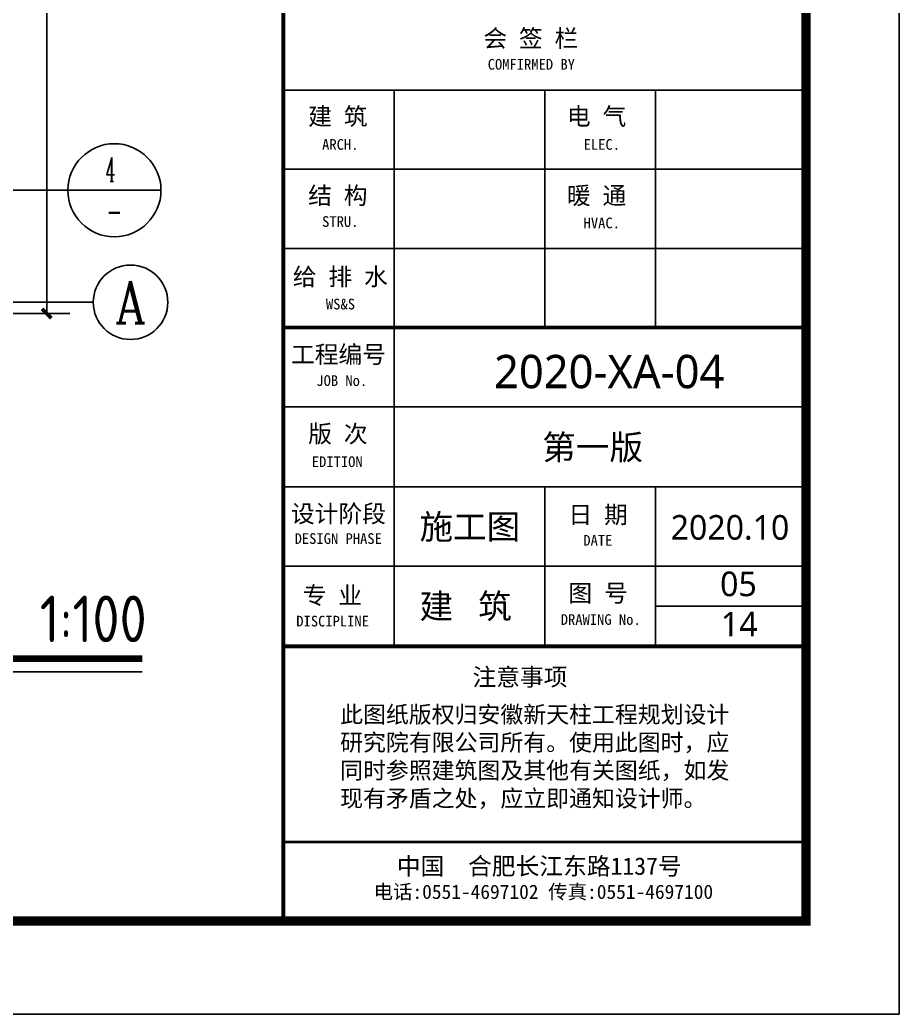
# Model space of a CAD drawing. Extents: x -522490 to 417652, y 450811 to 1108047.
# Drawn here: x 393313 to 402752, y 828296 to 838971 of the extents above; entities that cross this region are included whole.
import ezdxf
from ezdxf.enums import TextEntityAlignment as Align

# ---------------------------------------------------------------- set-up
doc = ezdxf.new("R2010")
doc.units = 0
doc.header["$LTSCALE"] = 1000
doc.header["$MEASUREMENT"] = 0
for name, color, linetype in [('46', 7, 'Continuous'), ('AXIS', 3, 'Continuous'), ('AXIS_TEXT', 7, 'Continuous'), ('DIM_IDEN', 3, 'Continuous'), ('DIM_SYMB', 3, 'Continuous'), ('PUB_TEXT', 7, 'Continuous'), ('PUB_TITLE', 4, 'Continuous')]:
    doc.layers.add(name, color=color, linetype=linetype)
doc.styles.add('-黑体', font='', dxfattribs={"width": 0.8})
doc.styles.add('_TCH_AXIS', font='COMPLEX', dxfattribs={"bigfont": 'GBCBIG'})
doc.styles.add('_TCH_DIM_T3', font='SIMPLEX', dxfattribs={"width": 0.705882, "bigfont": 'GBCBIG'})
doc.styles.add('_TCH_LABEL', font='COMPLEX', dxfattribs={"bigfont": 'GBCBIG'})
doc.styles.add('COMPLEX', font='COMPLEX')
doc.styles.get("Standard").update_dxf_attribs({"font": 'gbenor.shx', "bigfont": 'gbcbig.shx'})
doc.styles.add('TQ', font='')
doc.styles.get('-黑体').set_extended_font_data('Microsoft YaHei')
doc.styles.get('TQ').set_extended_font_data('SimSun')
doc.dimstyles.new('_TCH_ARCH&&100', dxfattribs={"dimtxt": 297.5, "dimasz": 100, "dimexe": 250, "dimexo": 300, "dimgap": 100, "dimtad": 1, "dimdec": 0, "dimzin": 0, "dimdsep": 46, "dimtxsty": '_TCH_DIM_T3', "dimblk": 'ARCHTICK', "dimcen": 0.09, "dimclrt": 7, "dimazin": 2, "dimtfac": 1, "dimtdec": 0, "dimtix": 1, "dimtmove": 2, "dimatfit": 3, "dimfxl": 0, "dimtolj": 1, "dimtzin": 0, "dimarcsym": 0})

# ---------------------------------------------------------------- blocks, each defined once
blk = doc.blocks.new('ly')
at = {"layer": 'PUB_TEXT', "insert": (-5884, 1715), "char_height": 212, "width": 5144.75, "attachment_point": 1, "style": 'TQ'}
blk.add_mtext('此图纸版权归安徽新天柱工程规划设计研究院有限公司所有。使用此图时，应同时参照建筑图及其他有关图纸，如发现有矛盾之处，应立即通知设计师。', dxfattribs=at)
blk = doc.blocks.new('_ArchTick')
at = {"color": 0, "linetype": 'ByBlock', "const_width": 0.4}
blk.add_lwpolyline([(-0.5, -0.5), (0.5, 0.5)], dxfattribs=at)
blk = doc.blocks.new('*D542')
at = {"layer": 'AXIS', "color": 0, "lineweight": -2}
for p, q in [((390601, 863059), (393851, 863059)), ((393601, 835819), (393601, 863059)), ((390601, 835819), (393851, 835819))]:
    blk.add_line(p, q, dxfattribs=at)
at = {"layer": 'Defpoints', "color": 0}
for p in [(390301, 863059), (393601, 863059), (390301, 835819)]:
    blk.add_point(p, dxfattribs=at)
at = {"layer": 'AXIS', "color": 0, "lineweight": -2, "xscale": 100, "yscale": 100, "zscale": 100}
for p, rotation in [((393601, 863059), 90), ((393601, 835819), 270)]:
    blk.add_blockref('_ArchTick', p, dxfattribs=dict(at, rotation=rotation))
at = {"layer": 'AXIS', "color": 7, "insert": (393352, 849439), "char_height": 297.5, "attachment_point": 5, "rotation": 90, "style": '_TCH_DIM_T3'}
blk.add_mtext('\\A1;27240', dxfattribs=at)
blk = doc.blocks.new('_AXISO')
blk.add_circle((0, 0), 0.5)
at = {"layer": 'AXIS_TEXT', "style": 'COMPLEX', "width": 1.041667}
blk.add_attdef('A', text='', height=0.56, dxfattribs=at).set_placement((-0.25, -0.28), (0.25, -0.28), align=Align.FIT)

msp = doc.modelspace()

# ---------------------------------------------------------------- linework, layer by layer
at = {"layer": 'AXIS'}
msp.add_line((390100.6, 835939), (394100.6, 835939), dxfattribs=at)
at = {"layer": 'DIM_IDEN'}
for p in [(390244.2, 837141.2), (394827.5, 837141.2), (393827.5, 837141.2)]:
    msp.add_line(p, (393827.5, 837141.2), dxfattribs=at)
msp.add_circle((394327.5, 837141.2), 500, dxfattribs=at)
at = {"layer": 'DIM_SYMB', "const_width": 70}
msp.add_lwpolyline([(390775.2, 832112.2), (394626.3, 832112.2)], dxfattribs=at)
at = {"layer": 'DIM_SYMB'}
msp.add_lwpolyline([(390775.2, 831972.2), (394626.3, 831972.2)], dxfattribs=at)
at = {"layer": 'PUB_TEXT'}
for p, q in [((401752.5, 829295.9), (401752.5, 829783.3)), ((401754.9, 829295.7), (400974.6, 829295.7))]:
    msp.add_line(p, q, dxfattribs=at)
at = {"layer": 'PUB_TITLE'}
for p, q in [((396142.5, 838217.8), (401752.5, 838217.8)), ((397332.1, 835667.8), (397332.1, 838217.8)), ((398947.1, 835667.8), (398947.1, 838217.8)), ((400137.1, 835667.8), (400137.1, 838217.8)), ((396142.5, 837367.8), (401752.5, 837367.8)), ((396142.5, 836517.8), (401752.5, 836517.8)), ((397332.7, 832245.7), (397332.7, 835667.8)), ((396142.5, 834817.8), (401752.5, 834817.8)), ((396142.5, 833956.8), (401752.5, 833956.8)), ((398947.1, 832245.7), (398947.1, 833956.8)), ((400137.1, 832245.7), (400137.1, 833956.8)), ((396142.5, 833106.8), (401769.7, 833106.8)), ((401752.5, 832676.3), (400137.1, 832676.3))]:
    msp.add_line(p, q, dxfattribs=at)
at = {"layer": 'PUB_TITLE', "lineweight": 40}
for p, q in [((396142.5, 835667.8), (401752.5, 835667.8)), ((396142.5, 830145.9), (401752.5, 830145.9))]:
    msp.add_line(p, q, dxfattribs=at)
at = {"layer": 'PUB_TITLE'}
msp.add_lwpolyline([(343352.5, 828295.9), (402752.5, 828295.9), (402752.5, 870295.9), (343352.5, 870295.9)], close=True, dxfattribs=at)
at = {"layer": 'PUB_TITLE', "const_width": 100}
msp.add_lwpolyline([(345852.5, 829295.9), (401752.5, 829295.9), (401752.5, 869295.9), (345852.5, 869295.9)], close=True, dxfattribs=at)
at = {"layer": 'PUB_TITLE', "lineweight": 40, "const_width": 42.5}
for points in [[(396142.5, 869295.9), (396142.5, 829295.9)], [(396142.5, 832245.7), (401724.9, 832245.7)]]:
    msp.add_lwpolyline(points, dxfattribs=at)
at = {"layer": 'PUB_TITLE', "const_width": 42.5}
msp.add_lwpolyline([(396142.5, 835667.8), (401752.5, 835667.8)], dxfattribs=at)

# ---------------------------------------------------------------- block references
at = {"layer": 'AXIS'}
ref = msp.add_blockref('_AXISO', (394500.6, 835939), dxfattribs=dict(at, xscale=800, yscale=800, zscale=800))
ref.add_attrib('A', 'A', dxfattribs={"layer": 'AXIS_TEXT', "height": 452, "style": '_TCH_AXIS', "width": 0.853333}).set_placement((394335.3, 835713), (394665.9, 835713), align=Align.FIT)
at = {"layer": 'PUB_TEXT', "xscale": 0.849999999627471, "yscale": 0.8500000000931323, "zscale": 0.85}
msp.add_blockref('ly', (401752.5, 830145.9), dxfattribs=at)

# ---------------------------------------------------------------- texts
at = {"layer": '46', "linetype": 'Continuous', "style": '-黑体'}
for s, height, p in [('2020-XA-04', 358.13, (398403.8, 835016.1, 353913.7)), ('第一版', 264.33, (398921.4, 834250.2)), ('施工图', 264.33, (397603.1, 833395.7)), ('2020.10', 264.33, (400299.7, 833389.7)), ('05', 264.33, (400830.7, 832783.1)), ('建   筑', 264.33, (397603.1, 832543.2)), ('14', 264.33, (400838.7, 832350.7))]:
    msp.add_text(s, height=height, dxfattribs=at).set_placement(p)
at = {"layer": 'PUB_TEXT', "style": '_TCH_LABEL'}
msp.add_text('4 ', height=259.4, dxfattribs=at).set_placement((394234.8, 837234), (394420.1, 837234), align=Align.FIT)
at = {"layer": 'PUB_TEXT', "style": '_TCH_LABEL', "width": 0.777778}
msp.add_text('-', height=261, dxfattribs=at).set_placement((394240.5, 836787.7), (394414.5, 836787.7), align=Align.FIT)
at = {"layer": 'PUB_TEXT', "style": 'TQ'}
for s, height, p in [(' 工程编号', 187, (396095.8, 835285.3)), ('      JOB No.', 114.75, (396027.3, 835040.7)), ('  版 次', 187, (396153.8, 834433.2)), ('     EDITION', 114.75, (396056.9, 834169.2)), (' 设计阶段', 187, (396095.8, 833575.3)), ('日 期', 187, (399202.1, 833564.8)), ('     DESIGN PHASE', 114.75, (395872.2, 833344.5)), ('         DATE', 114.75, (398659.4, 833325.6)), ('  专 业', 187, (396095.8, 832698.7)), ('图 号', 187, (399202.1, 832722.8)), ('     DISCIPLINE', 114.75, (395889.9, 832458)), ('     DRAWING No.', 114.75, (398729.4, 832475.3)), ('注意事项', 187, (398172.1, 831822)), ('  中国  合肥长江东路1137号', 187, (397105.2, 829791.5)), ('电话:0551-4697102 传真:0551-4697100', 153, (397110.5, 829532.7))]:
    msp.add_text(s, height=height, dxfattribs=at).set_placement(p)
at = {"layer": 'PUB_TEXT'}
msp.add_text('1:100', height=500, dxfattribs=at).set_placement((393526, 832289.4))
at = {"layer": 'PUB_TEXT', "attachment_point": 1, "style": 'TQ'}
for s, insert, char_height, width in [('会 签 栏', (398288.9, 838866.4), 187, 2223.6), ('COMFIRMED BY', (398335.7, 838551.2), 114.75, 2399.55), ('建 筑', (396408, 838028.4), 187, 2006), ('电 气', (399185.5, 838028.4), 187, 2006), ('   ARCH.', (396323.7, 837690.8), 114.75, 2399.55), ('   ELEC.', (399131, 837690.8), 114.75, 2399.55), ('结 构', (396408, 837178.4), 187, 2006), ('暖 通', (399185.5, 837178.4), 187, 2006), ('   STRU.', (396323.7, 836863.2), 114.75, 2399.55), ('   HVAC.', (399131, 836848.3), 114.75, 2399.55), ('给 排 水', (396243, 836306.9), 187, 2223.6), ('   WS&S', (396364.3, 835976.8), 114.75, 2441.2)]:
    msp.add_mtext(s, dxfattribs=dict(at, insert=insert, char_height=char_height, width=width))

# ---------------------------------------------------------------- dimensions: what is measured, and where the dimension line sits
at = {"layer": 'AXIS'}
dim = msp.add_aligned_dim(p1=(390300.6, 835819), p2=(390300.6, 863059), distance=-3300, dimstyle='_TCH_ARCH&&100', dxfattribs=at)
dim.commit()
dim.dimension.update_dxf_attribs({"geometry": '*D542', "text_midpoint": (393351.8, 849439)})

doc.saveas('drawing.dxf')
